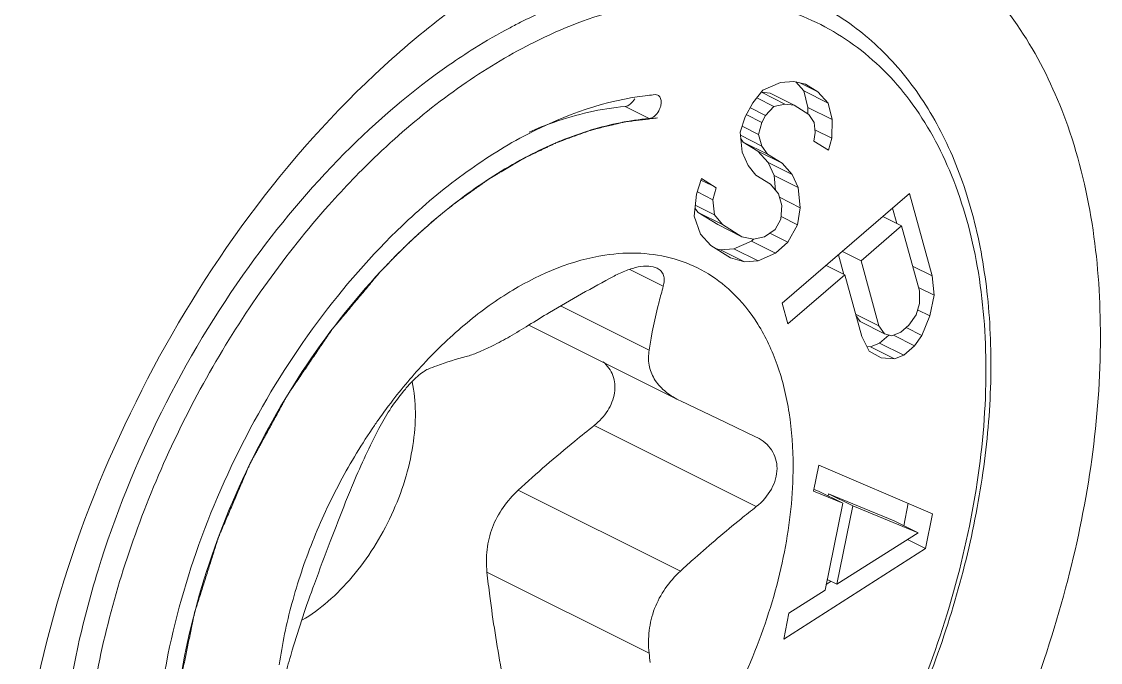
# Model space of a CAD drawing. Header units: millimetres. Extents: x 1177 to 4147, y 93 to 2194.
# Drawn here: x 2709.209 to 2713.64, y 827.058 to 829.691 of the extents above; entities that cross this region are included whole.
import ezdxf

# ---------------------------------------------------------------- set-up
doc = ezdxf.new("R2010")
doc.units = ezdxf.units.MM
doc.header["$LTSCALE"] = 0.1
doc.layers.get('0').update_dxf_attribs({"lineweight": 13})

# ---------------------------------------------------------------- blocks, each defined once
blk = doc.blocks.new('02')
for p, q in [((4643.8801, 776.1833), (4643.7781, 776.1372)), ((4643.8801, 776.1833), (4643.7781, 776.1372)), ((4643.9598, 776.1883), (4643.8801, 776.1833)), ((4643.9598, 776.1883), (4643.8801, 776.1833)), ((4644.0282, 776.1729), (4643.9598, 776.1883)), ((4644.0282, 776.1729), (4643.9598, 776.1883)), ((4644.0185, 776.1331), (4643.9698, 776.1861)), ((4644.0997, 776.1279), (4643.9945, 776.1805)), ((4643.1449, 776.1114), (4643.1615, 776.1085)), ((4643.7781, 776.1372), (4643.7189, 776.0642)), ((4643.7781, 776.1372), (4643.7189, 776.0642)), ((4643.9068, 776.0563), (4643.7685, 776.1254)), ((4643.7694, 776.1265), (4643.8194, 776.1205)), ((4643.9609, 776.0498), (4643.8194, 776.1205)), ((4644.1599, 776.0624), (4644.0185, 776.1331)), ((4644.042, 776.0356), (4644.0185, 776.1331)), ((4644.0997, 776.1279), (4644.0282, 776.1729)), ((4644.0997, 776.1279), (4644.0282, 776.1729)), ((4644.1599, 776.0624), (4644.0997, 776.1279)), ((4644.1599, 776.0624), (4644.0997, 776.1279)), ((4643.7189, 776.0642), (4643.6741, 775.9821)), ((4643.7189, 776.0642), (4643.6741, 775.9821)), ((4643.8414, 776.0422), (4643.7416, 776.0922)), ((4643.8414, 776.0422), (4643.9068, 776.0563)), ((4643.8414, 776.0422), (4643.9068, 776.0563)), ((4643.9068, 776.0563), (4643.9609, 776.0498)), ((4643.9068, 776.0563), (4643.9609, 776.0498)), ((4643.9609, 776.0498), (4644.0467, 775.9958)), ((4643.9609, 776.0498), (4644.0467, 775.9958)), ((4644.1835, 775.9649), (4644.1599, 776.0624)), ((4644.1835, 775.9649), (4644.1599, 776.0624)), ((4643.111, 775.9714), (4642.9696, 776.0421)), ((4643.7711, 775.9487), (4643.6801, 775.9942)), ((4643.7935, 775.9897), (4643.704, 776.0344)), ((4643.7711, 775.9487), (4643.7935, 775.9897)), ((4643.7711, 775.9487), (4643.7935, 775.9897)), ((4643.7935, 775.9897), (4643.8414, 776.0422)), ((4643.7935, 775.9897), (4643.8414, 776.0422)), ((4644.0414, 775.9992), (4644.042, 776.0356)), ((4644.1835, 775.9649), (4644.042, 776.0356)), ((4644.0467, 775.9958), (4644.0783, 775.9483)), ((4644.0467, 775.9958), (4644.0783, 775.9483)), ((4643.6741, 775.9821), (4643.6435, 775.8911)), ((4643.6741, 775.9821), (4643.6435, 775.8911)), ((4643.7517, 775.8781), (4643.6553, 775.9263)), ((4643.7517, 775.8781), (4643.7711, 775.9487)), ((4643.7517, 775.8781), (4643.7711, 775.9487)), ((4644.0783, 775.9483), (4644.0845, 775.8893)), ((4644.0783, 775.9483), (4644.0845, 775.8893)), ((4644.1815, 775.8559), (4644.1835, 775.9649)), ((4644.1815, 775.8559), (4644.1835, 775.9649)), ((4643.6435, 775.8911), (4643.6558, 775.7731)), ((4643.6435, 775.8911), (4643.6558, 775.7731)), ((4643.7722, 775.8101), (4643.6453, 775.8736)), ((4643.7722, 775.8101), (4643.7517, 775.8781)), ((4643.7722, 775.8101), (4643.7517, 775.8781)), ((4644.0845, 775.8893), (4644.0763, 775.8393)), ((4644.0845, 775.8893), (4644.0763, 775.8393)), ((4644.1815, 775.8559), (4644.0828, 775.9052)), ((4643.6624, 775.8334), (4643.6471, 775.8563)), ((4643.8038, 775.7626), (4643.6624, 775.8334)), ((4643.7482, 775.7794), (4643.6624, 775.8334)), ((4643.8038, 775.7626), (4643.7722, 775.8101)), ((4643.8038, 775.7626), (4643.7722, 775.8101)), ((4644.0763, 775.8393), (4644.1621, 775.7853)), ((4644.0763, 775.8393), (4644.1621, 775.7853)), ((4644.1621, 775.7853), (4644.1815, 775.8559)), ((4644.1621, 775.7853), (4644.1815, 775.8559)), ((4643.6558, 775.7731), (4643.6906, 775.6961)), ((4643.6558, 775.7731), (4643.6906, 775.6961)), ((4643.8896, 775.7087), (4643.7482, 775.7794)), ((4643.8085, 775.7139), (4643.7482, 775.7794)), ((4643.8896, 775.7087), (4643.8038, 775.7626)), ((4643.8896, 775.7087), (4643.8038, 775.7626)), ((4643.6906, 775.6961), (4643.7365, 775.6396)), ((4643.6906, 775.6961), (4643.7365, 775.6396)), ((4643.9499, 775.6432), (4643.8085, 775.7139)), ((4643.8432, 775.6369), (4643.8085, 775.7139)), ((4643.9499, 775.6432), (4643.8896, 775.7087)), ((4643.9499, 775.6432), (4643.8896, 775.7087)), ((4643.418, 775.6194), (4643.3875, 775.5284)), ((4643.418, 775.6194), (4643.3875, 775.5284)), ((4643.4797, 775.5775), (4643.4136, 775.6105)), ((4643.5038, 775.5654), (4643.418, 775.6194)), ((4643.5038, 775.5654), (4643.418, 775.6194)), ((4643.7365, 775.6396), (4643.8223, 775.5856)), ((4643.7365, 775.6396), (4643.8223, 775.5856)), ((4643.9846, 775.5662), (4643.8432, 775.6369)), ((4643.8524, 775.5486), (4643.8432, 775.6369)), ((4643.9846, 775.5662), (4643.9499, 775.6432)), ((4643.9846, 775.5662), (4643.9499, 775.6432)), ((4643.4845, 775.4949), (4643.5038, 775.5654)), ((4643.4845, 775.4949), (4643.5038, 775.5654)), ((4643.8223, 775.5856), (4643.8683, 775.5291)), ((4643.8223, 775.5856), (4643.8683, 775.5291)), ((4643.9969, 775.4482), (4643.9846, 775.5662)), ((4643.9969, 775.4482), (4643.9846, 775.5662)), ((4643.3875, 775.5284), (4643.3743, 775.3988)), ((4643.3875, 775.5284), (4643.3743, 775.3988)), ((4643.4845, 775.4949), (4643.3935, 775.5404)), ((4643.4937, 775.4064), (4643.4845, 775.4949)), ((4643.4937, 775.4064), (4643.4845, 775.4949)), ((4643.8683, 775.5291), (4643.8887, 775.4611)), ((4643.8683, 775.5291), (4643.8887, 775.4611)), ((4643.9969, 775.4482), (4643.8742, 775.5096)), ((4644.6373, 775.5309), (4643.8915, 774.8875)), ((4643.8915, 774.8875), (4644.6373, 775.5309)), ((4644.7699, 775.0491), (4644.6373, 775.5309)), ((4644.6373, 775.5309), (4644.7699, 775.0491)), ((4643.3982, 775.4206), (4643.3789, 775.4444)), ((4643.4937, 775.4064), (4643.3808, 775.4629)), ((4643.5397, 775.3499), (4643.3982, 775.4206)), ((4643.5126, 775.3487), (4643.3982, 775.4206)), ((4643.8887, 775.4611), (4643.8837, 775.3816)), ((4643.8887, 775.4611), (4643.8837, 775.3816)), ((4643.9807, 775.3481), (4643.9969, 775.4482)), ((4643.9807, 775.3481), (4643.9969, 775.4482)), ((4644.5635, 775.3558), (4644.5388, 775.4458)), ((4643.3743, 775.3988), (4643.4121, 775.2923)), ((4643.3743, 775.3988), (4643.4121, 775.2923)), ((4643.5397, 775.3499), (4643.4937, 775.4064)), ((4643.5397, 775.3499), (4643.4937, 775.4064)), ((4643.8837, 775.3816), (4643.85, 775.3201)), ((4643.8837, 775.3816), (4643.85, 775.3201)), ((4643.9807, 775.3481), (4643.8846, 775.3962)), ((4644.5911, 775.342), (4644.4818, 775.3967)), ((4643.4121, 775.2923), (4643.4724, 775.2268)), ((4643.4121, 775.2923), (4643.4724, 775.2268)), ((4643.654, 775.278), (4643.5126, 775.3487)), ((4643.654, 775.278), (4643.5397, 775.3499)), ((4643.654, 775.278), (4643.5397, 775.3499)), ((4643.85, 775.3201), (4643.7878, 775.2765)), ((4643.85, 775.3201), (4643.7878, 775.2765)), ((4643.9246, 775.2456), (4643.819, 775.2984)), ((4643.9246, 775.2456), (4643.9807, 775.3481)), ((4643.9246, 775.2456), (4643.9807, 775.3481)), ((4644.5911, 775.342), (4644.3531, 775.1366)), ((4644.3531, 775.1366), (4644.5911, 775.342)), ((4644.6961, 774.9606), (4644.5911, 775.342)), ((4644.5911, 775.342), (4644.6961, 774.9606)), ((4643.4724, 775.2268), (4643.5867, 775.1549)), ((4643.4724, 775.2268), (4643.5867, 775.1549)), ((4643.6076, 775.2062), (4643.7097, 775.2523)), ((4643.7224, 775.2625), (4643.654, 775.278)), ((4643.7224, 775.2625), (4643.654, 775.278)), ((4643.7097, 775.2523), (4643.722, 775.263)), ((4643.8511, 775.1815), (4643.7097, 775.2523)), ((4643.7878, 775.2765), (4643.7224, 775.2625)), ((4643.7878, 775.2765), (4643.7224, 775.2625)), ((4643.8511, 775.1815), (4643.9246, 775.2456)), ((4643.8511, 775.1815), (4643.9246, 775.2456)), ((4643.5001, 775.2094), (4643.528, 775.2011)), ((4643.528, 775.2011), (4643.6076, 775.2062)), ((4643.6694, 775.1304), (4643.528, 775.2011)), ((4643.7491, 775.1355), (4643.6076, 775.2062)), ((4643.7491, 775.1355), (4643.8511, 775.1815)), ((4643.7491, 775.1355), (4643.8511, 775.1815)), ((4644.2531, 775.0569), (4644.2214, 775.172)), ((4644.3531, 775.1366), (4644.2438, 775.1913)), ((4643.5867, 775.1549), (4643.6694, 775.1304)), ((4643.5867, 775.1549), (4643.6694, 775.1304)), ((4643.6694, 775.1304), (4643.7491, 775.1355)), ((4643.6694, 775.1304), (4643.7491, 775.1355)), ((4644.2579, 775.0545), (4644.1485, 775.1092)), ((4644.458, 774.7552), (4644.3531, 775.1366)), ((4644.3531, 775.1366), (4644.458, 774.7552)), ((4644.7699, 775.0491), (4644.656, 775.106)), ((4643.1931, 774.9869), (4642.9959, 775.0856)), ((4644.2579, 775.0545), (4643.9247, 774.767)), ((4643.9247, 774.767), (4644.2579, 775.0545)), ((4644.3573, 774.6932), (4644.2579, 775.0545)), ((4644.2579, 775.0545), (4644.3573, 774.6932)), ((4644.7816, 774.9351), (4644.7699, 775.0491)), ((4644.7699, 775.0491), (4644.7816, 774.9351)), ((4644.7816, 774.9351), (4644.6906, 774.9806)), ((4644.6961, 774.9606), (4644.6968, 774.8867)), ((4644.6968, 774.8867), (4644.6961, 774.9606)), ((4644.7816, 774.9351), (4644.7561, 774.8137)), ((4644.7561, 774.8137), (4644.7816, 774.9351)), ((4642.5908, 774.8714), (4643.1099, 774.6119)), ((4643.9247, 774.767), (4643.8915, 774.8875)), ((4643.8915, 774.8875), (4643.9247, 774.767)), ((4644.6968, 774.8867), (4644.6761, 774.8192)), ((4644.6761, 774.8192), (4644.6968, 774.8867)), ((4644.7561, 774.8137), (4644.6852, 774.8491)), ((4644.458, 774.7552), (4644.3214, 774.8235)), ((4644.3491, 774.7794), (4644.3235, 774.8161)), ((4644.6761, 774.8192), (4644.634, 774.758)), ((4644.634, 774.758), (4644.6761, 774.8192)), ((4644.7561, 774.8137), (4644.7092, 774.6987)), ((4644.7092, 774.6987), (4644.7561, 774.8137)), ((4642.4035, 774.7594), (4643.2842, 774.319)), ((4644.4905, 774.7087), (4644.3491, 774.7794)), ((4644.4905, 774.7087), (4644.458, 774.7552)), ((4644.458, 774.7552), (4644.4905, 774.7087)), ((4644.634, 774.758), (4644.5864, 774.7169)), ((4644.5864, 774.7169), (4644.634, 774.758)), ((4644.7092, 774.6987), (4644.6181, 774.7443)), ((4644.4008, 774.6065), (4644.3573, 774.6932)), ((4644.3573, 774.6932), (4644.4008, 774.6065)), ((4644.4622, 774.6535), (4644.517, 774.7008)), ((4644.5333, 774.6959), (4644.4905, 774.7087)), ((4644.4905, 774.7087), (4644.5333, 774.6959)), ((4644.5864, 774.7169), (4644.5333, 774.6959)), ((4644.5333, 774.6959), (4644.5864, 774.7169)), ((4644.6671, 774.6376), (4644.5428, 774.6997)), ((4644.7092, 774.6987), (4644.6671, 774.6376)), ((4644.6671, 774.6376), (4644.7092, 774.6987)), ((4644.387, 774.634), (4644.4091, 774.6325)), ((4644.4705, 774.5673), (4644.4008, 774.6065)), ((4644.4008, 774.6065), (4644.4705, 774.5673)), ((4644.4091, 774.6325), (4644.4622, 774.6535)), ((4644.5505, 774.5618), (4644.4091, 774.6325)), ((4644.6036, 774.5828), (4644.4622, 774.6535)), ((4644.6671, 774.6376), (4644.6036, 774.5828)), ((4644.6036, 774.5828), (4644.6671, 774.6376)), ((4644.5505, 774.5618), (4644.4705, 774.5673)), ((4644.4705, 774.5673), (4644.5505, 774.5618)), ((4644.6036, 774.5828), (4644.5505, 774.5618)), ((4644.5505, 774.5618), (4644.6036, 774.5828)), ((4643.2842, 774.319), (4643.2932, 774.3146)), ((4643.2932, 774.3146), (4643.5606, 774.1873)), ((4643.7388, 773.6943), (4642.7875, 774.1699)), ((4643.5606, 774.1873), (4643.7388, 774.1023)), ((4643.7388, 774.1023), (4643.7431, 774.1002)), ((4644.1056, 773.9382), (4644.0747, 773.7849)), ((4644.0747, 773.7849), (4644.1056, 773.9382)), ((4644.7733, 773.6523), (4644.1056, 773.9382)), ((4644.1056, 773.9382), (4644.7733, 773.6523)), ((4642.3419, 773.7906), (4643.2932, 773.315)), ((4644.2456, 773.7141), (4644.0747, 773.7849)), ((4644.0747, 773.7849), (4644.2456, 773.7141)), ((4644.079, 773.7953), (4644.1042, 773.7848)), ((4644.2456, 773.7141), (4644.1042, 773.7848)), ((4644.1603, 773.7568), (4644.1629, 773.7697)), ((4644.1629, 773.7697), (4644.5474, 773.6104)), ((4644.3043, 773.699), (4644.1629, 773.7697)), ((4644.2456, 773.7141), (4644.1426, 773.2033)), ((4644.1426, 773.2033), (4644.2456, 773.7141)), ((4644.6035, 773.5823), (4644.6299, 773.7136)), ((4644.2116, 773.2393), (4644.3043, 773.699)), ((4644.2116, 773.2393), (4644.3043, 773.699)), ((4644.3043, 773.699), (4644.6888, 773.5397)), ((4644.3043, 773.699), (4644.6888, 773.5397)), ((4644.7733, 773.6523), (4644.7321, 773.448)), ((4644.7321, 773.448), (4644.7733, 773.6523)), ((4644.6888, 773.5397), (4644.5474, 773.6104)), ((4644.6888, 773.5397), (4644.2116, 773.2393)), ((4644.6888, 773.5397), (4644.2116, 773.2393)), ((4644.7321, 773.448), (4644.6268, 773.5006)), ((4644.7321, 773.448), (4643.8996, 772.9166)), ((4643.8996, 772.9166), (4644.7321, 773.448)), ((4642.1586, 773.3101), (4643.1099, 772.8344)), ((4644.2116, 773.2393), (4644.1555, 773.2673)), ((4644.1426, 773.2033), (4643.9305, 773.0698)), ((4643.9305, 773.0698), (4644.1426, 773.2033)), ((4644.1494, 773.237), (4644.1787, 773.2557)), ((4643.9305, 773.0698), (4643.8996, 772.9166)), ((4643.8996, 772.9166), (4643.9305, 773.0698))]:
    blk.add_line(p, q)
for centre, radius, start, end in [((4645.028, 772.494), 5.1381, 126.9504, 132.51914), ((4644.0515, 773.2428), 3.7055, 122.04414, 124.78079), ((4643.7892, 773.7086), 3.0296, 116.56538, 116.93563), ((4643.2834, 774.5342), 1.5833, 95.02006, 96.57593), ((4644.246, 772.2841), 3.3325, 144.93887, 145.53874), ((4647.364, 768.9208), 5.99, 131.70938, 132.81259), ((4649.2447, 773.4901), 6.1697, 186.10007, 186.61048)]:
    blk.add_arc(centre, radius, start, end)
for points, knots in [([(4643.1284, 777.2142), (4643.4619, 777.3089), (4643.9945, 777.3557), (4644.6324, 777.1282), (4645.1841, 776.7264), (4645.6627, 775.8847), (4645.7577, 775.1082), (4645.7577, 774.691)], [0, 0, 0, 0, 0.241229, 0.353155, 0.465495, 0.709646, 1, 1, 1, 1]), ([(4643.8267, 776.7494), (4643.7164, 776.7803), (4643.4818, 776.8176), (4643.1156, 776.7982), (4642.7359, 776.7064), (4642.4878, 776.6023), (4642.3636, 776.5403)], [0, 0, 0, 0, 0.227684, 0.467586, 0.724216, 1, 1, 1, 1]), ([(4644.0854, 776.6496), (4644.1975, 776.5936), (4644.4116, 776.4503), (4644.6769, 776.1586), (4644.883, 775.799), (4645.0269, 775.3819), (4645.1074, 774.917), (4645.1241, 774.4147), (4645.0773, 773.8857), (4644.9685, 773.3416), (4644.8003, 772.7945), (4644.5767, 772.2567), (4644.3027, 771.7406), (4643.9846, 771.2577), (4643.6296, 770.8193), (4643.2455, 770.4352), (4642.8407, 770.1141), (4642.5531, 769.9414), (4642.4083, 769.869)], [0, 0, 0, 0, 0.046374, 0.094191, 0.144678, 0.198693, 0.256662, 0.318598, 0.384166, 0.452757, 0.523561, 0.595631, 0.66795, 0.739486, 0.809251, 0.876361, 0.940103, 1, 1, 1, 1]), ([(4642.4343, 769.9231), (4642.6159, 770.0139), (4642.9756, 770.241), (4643.4697, 770.6763), (4643.9247, 771.2049), (4644.3235, 771.8071), (4644.6514, 772.4604), (4644.8961, 773.1405), (4645.0485, 773.8218), (4645.1028, 774.4794), (4645.0564, 775.0893), (4644.91, 775.6295), (4644.7017, 776.0133), (4644.4899, 776.2584), (4644.3139, 776.4088), (4644.1193, 776.5277), (4643.9082, 776.6137), (4643.6829, 776.666), (4643.3606, 776.6907), (4642.9293, 776.6302), (4642.5993, 776.5008), (4642.4343, 776.4183)], [0, 0, 0, 0, 0.063265, 0.131823, 0.204585, 0.280032, 0.356417, 0.431911, 0.504761, 0.573445, 0.636852, 0.694489, 0.746724, 0.771287, 0.795134, 0.818602, 0.84206, 0.865879, 0.890399, 0.942508, 1, 1, 1, 1]), ([(4642.3636, 776.5403), (4642.3403, 776.5286), (4642.2457, 776.4798), (4642.1535, 776.4263), (4642.0855, 776.3837)], [0, 0, 0, 0, 0.245343, 1, 1, 1, 1]), ([(4642.4168, 776.4095), (4642.2763, 776.3381), (4641.9967, 776.1679), (4641.7417, 775.9634), (4641.6163, 775.8509)], [0, 0, 0, 0, 0.483613, 1, 1, 1, 1]), ([(4639.4283, 772.097), (4639.5187, 772.8874), (4640.0191, 774.4311), (4640.971, 775.7464), (4641.5555, 776.2811)], [0, 0, 0, 0, 0.501063, 1, 1, 1, 1]), ([(4641.9377, 776.2863), (4641.7169, 776.133), (4641.2912, 775.7674), (4640.9321, 775.3378), (4640.7635, 775.1034)], [0, 0, 0, 0, 0.482181, 1, 1, 1, 1]), ([(4643.1021, 776.1071), (4642.857, 776.0789), (4642.4824, 775.9465), (4642.0289, 775.6622), (4641.8059, 775.4775), (4641.6968, 775.3761)], [0, 0, 0, 0, 0.461133, 0.721503, 1, 1, 1, 1]), ([(4642.9696, 776.0421), (4642.9806, 776.0431), (4643.0038, 776.0557), (4643.019, 776.0757), (4643.0256, 776.0877)], [0, 0, 0, 0, 0.446364, 1, 1, 1, 1]), ([(4643.1615, 776.1085), (4643.1673, 776.1056), (4643.1776, 776.0943), (4643.1823, 776.0704), (4643.1788, 776.0431), (4643.1714, 776.0248), (4643.1664, 776.0159)], [0, 0, 0, 0, 0.191622, 0.422875, 0.699079, 1, 1, 1, 1]), ([(4642.4058, 775.8923), (4642.4529, 775.9127), (4642.6342, 775.9843), (4642.8266, 776.0296), (4642.9696, 776.0421)], [0, 0, 0, 0, 0.263437, 1, 1, 1, 1]), ([(4643.1664, 776.0159), (4643.1598, 776.0042), (4643.1447, 775.9847), (4643.1218, 775.9724), (4643.111, 775.9714)], [0, 0, 0, 0, 0.553478, 1, 1, 1, 1]), ([(4643.111, 775.9714), (4642.9958, 775.9613), (4642.7572, 775.912), (4642.4065, 775.7665), (4642.0576, 775.5512), (4641.839, 775.3706), (4641.7319, 775.271)], [0, 0, 0, 0, 0.220756, 0.460817, 0.721001, 1, 1, 1, 1]), ([(4643.1599, 775.9749), (4643.1479, 775.9735), (4643.1241, 775.9706), (4643.0883, 775.9664), (4643.0585, 775.9629), (4643.0346, 775.96), (4643.0168, 775.9579), (4643.0018, 775.9561), (4642.9899, 775.9547), (4642.9825, 775.9538), (4642.9765, 775.9531), (4642.9728, 775.9527), (4642.9702, 775.9524), (4642.9687, 775.9522), (4642.9671, 775.9518), (4642.9652, 775.9513), (4642.9622, 775.9506), (4642.9584, 775.9497), (4642.9522, 775.9482), (4642.9446, 775.9463), (4642.9354, 775.9441), (4642.9232, 775.9412), (4642.9018, 775.936), (4642.8713, 775.9286), (4642.8407, 775.9212), (4642.8193, 775.916), (4642.8071, 775.9131), (4642.7979, 775.9109), (4642.7903, 775.909), (4642.7842, 775.9075), (4642.7804, 775.9066), (4642.7773, 775.9059), (4642.7754, 775.9054), (4642.7739, 775.9051), (4642.7723, 775.9045), (4642.7696, 775.9035), (4642.7657, 775.9022), (4642.7595, 775.8999), (4642.7518, 775.8971), (4642.7394, 775.8926), (4642.7238, 775.8871), (4642.7052, 775.8803), (4642.6866, 775.8736), (4642.668, 775.8669), (4642.6494, 775.8602), (4642.6308, 775.8535), (4642.6152, 775.8479), (4642.6028, 775.8434), (4642.5951, 775.8406), (4642.5889, 775.8384), (4642.5842, 775.8367), (4642.5803, 775.8353), (4642.5776, 775.8344), (4642.5761, 775.8338), (4642.5749, 775.8334), (4642.5737, 775.8328), (4642.5722, 775.8321), (4642.5695, 775.8308), (4642.5655, 775.8289), (4642.5609, 775.8267), (4642.5546, 775.8237), (4642.5468, 775.82), (4642.5343, 775.814), (4642.5187, 775.8066), (4642.5, 775.7977), (4642.4812, 775.7887), (4642.4625, 775.7798), (4642.4438, 775.7709), (4642.4251, 775.762), (4642.4094, 775.7545), (4642.397, 775.7486), (4642.3891, 775.7449), (4642.3829, 775.7419), (4642.379, 775.74), (4642.3763, 775.7387), (4642.3747, 775.738), (4642.3731, 775.737), (4642.3711, 775.7358), (4642.3678, 775.7338), (4642.3638, 775.7315), (4642.3573, 775.7276), (4642.3493, 775.7228), (4642.3396, 775.7171), (4642.3267, 775.7094), (4642.3041, 775.696), (4642.2718, 775.6768), (4642.2395, 775.6576), (4642.2169, 775.6442), (4642.204, 775.6365), (4642.1943, 775.6307), (4642.1846, 775.625), (4642.1773, 775.6206), (4642.1725, 775.6178), (4642.1705, 775.6166), (4642.1689, 775.6156), (4642.1673, 775.6146), (4642.1646, 775.6126), (4642.1607, 775.6098), (4642.1545, 775.6054), (4642.1467, 775.5999), (4642.1343, 775.591), (4642.1188, 775.5799), (4642.1002, 775.5666), (4642.0754, 775.5489), (4642.0443, 775.5267), (4642.0071, 775.5001), (4641.9823, 775.4824), (4641.9699, 775.4735)], [0, 0, 0, 0, 0.03125, 0.0625, 0.09375, 0.109375, 0.125, 0.140625, 0.148438, 0.15625, 0.160156, 0.164062, 0.166016, 0.166992, 0.167969, 0.169922, 0.171875, 0.175781, 0.179688, 0.1875, 0.195312, 0.203125, 0.21875, 0.25, 0.28125, 0.296875, 0.304688, 0.3125, 0.320312, 0.324219, 0.328125, 0.330078, 0.332031, 0.333008, 0.333984, 0.335938, 0.339844, 0.34375, 0.351562, 0.359375, 0.375, 0.390625, 0.40625, 0.421875, 0.4375, 0.453125, 0.46875, 0.476562, 0.484375, 0.488281, 0.492188, 0.496094, 0.498047, 0.499023, 0.5, 0.500977, 0.501953, 0.503906, 0.507812, 0.511719, 0.515625, 0.523438, 0.53125, 0.546875, 0.5625, 0.578125, 0.59375, 0.609375, 0.625, 0.640625, 0.648438, 0.65625, 0.660156, 0.664062, 0.666016, 0.666992, 0.667969, 0.669922, 0.671875, 0.675781, 0.679688, 0.6875, 0.695312, 0.703125, 0.71875, 0.75, 0.78125, 0.796875, 0.804688, 0.8125, 0.820312, 0.828125, 0.830078, 0.832031, 0.833008, 0.833984, 0.835938, 0.839844, 0.84375, 0.851562, 0.859375, 0.875, 0.890625, 0.90625, 0.9375, 0.96875, 1, 1, 1, 1]), ([(4641.6163, 775.8509), (4641.5831, 775.8211), (4641.4495, 775.6976), (4641.323, 775.5664), (4641.2318, 775.4639)], [0, 0, 0, 0, 0.245479, 1, 1, 1, 1]), ([(4641.2318, 775.4639), (4641.1036, 775.3199), (4640.86, 775.0138), (4640.5406, 774.5167), (4640.2688, 773.9857), (4640.0512, 773.4343), (4639.8935, 772.8763), (4639.7995, 772.3254), (4639.7717, 771.7955), (4639.7988, 771.4525), (4639.8249, 771.289)], [0, 0, 0, 0, 0.127491, 0.258267, 0.390299, 0.521487, 0.64978, 0.77329, 0.890419, 1, 1, 1, 1]), ([(4641.9699, 775.4735), (4641.9609, 775.4663), (4641.9474, 775.4556), (4641.9294, 775.4412), (4641.9181, 775.4323), (4641.9091, 775.4251), (4641.9035, 775.4206), (4641.899, 775.4171), (4641.8946, 775.4133), (4641.8868, 775.4067), (4641.8756, 775.3974), (4641.8622, 775.3861), (4641.8511, 775.3767), (4641.8422, 775.3692), (4641.8366, 775.3645), (4641.8322, 775.3607), (4641.8294, 775.3584), (4641.8274, 775.3567), (4641.8263, 775.3558), (4641.8251, 775.3547), (4641.8236, 775.3533), (4641.8211, 775.3512), (4641.8181, 775.3485), (4641.8133, 775.3441), (4641.8072, 775.3387), (4641.7999, 775.3322), (4641.7902, 775.3236), (4641.7805, 775.3149), (4641.7708, 775.3063), (4641.7648, 775.3009), (4641.7599, 775.2966), (4641.7563, 775.2933), (4641.7533, 775.2906), (4641.7509, 775.2885), (4641.749, 775.2868), (4641.7474, 775.2853), (4641.7452, 775.2832), (4641.7425, 775.2807), (4641.7392, 775.2776), (4641.7349, 775.2735), (4641.7294, 775.2684), (4641.7207, 775.2602), (4641.712, 775.252), (4641.7033, 775.2438), (4641.6968, 775.2376), (4641.6913, 775.2325), (4641.687, 775.2284), (4641.6843, 775.2258), (4641.6821, 775.2238), (4641.6807, 775.2225), (4641.6797, 775.2215), (4641.6785, 775.2204), (4641.6764, 775.2183), (4641.6735, 775.2154), (4641.6688, 775.2107), (4641.6629, 775.2048), (4641.6534, 775.1954), (4641.6416, 775.1837), (4641.6274, 775.1696), (4641.6156, 775.1579), (4641.6074, 775.1497), (4641.6027, 775.145), (4641.5982, 775.1402), (4641.5924, 775.1342), (4641.5833, 775.1247), (4641.572, 775.1127), (4641.5537, 775.0936), (4641.5401, 775.0793), (4641.531, 775.0698)], [0, 0, 0, 0, 0.0625, 0.09375, 0.125, 0.140625, 0.15625, 0.164062, 0.171875, 0.1875, 0.21875, 0.25, 0.28125, 0.296875, 0.3125, 0.320312, 0.328125, 0.332031, 0.333984, 0.335938, 0.339844, 0.34375, 0.351562, 0.359375, 0.375, 0.390625, 0.40625, 0.4375, 0.453125, 0.46875, 0.476562, 0.484375, 0.492188, 0.496094, 0.5, 0.503906, 0.507812, 0.515625, 0.523438, 0.53125, 0.546875, 0.5625, 0.59375, 0.609375, 0.625, 0.640625, 0.648438, 0.65625, 0.660156, 0.664062, 0.666016, 0.667969, 0.671875, 0.679688, 0.6875, 0.703125, 0.71875, 0.75, 0.78125, 0.8125, 0.828125, 0.835938, 0.84375, 0.859375, 0.875, 0.90625, 0.9375, 1, 1, 1, 1]), ([(4641.6968, 775.3761), (4641.5132, 775.2053), (4641.1701, 774.8192), (4640.7517, 774.1599), (4640.4361, 773.4402), (4640.3035, 772.9342), (4640.2611, 772.6819)], [0, 0, 0, 0, 0.24258, 0.496701, 0.752531, 1, 1, 1, 1]), ([(4641.7319, 775.271), (4641.5524, 775.1041), (4641.2179, 774.7258), (4640.813, 774.0792), (4640.5121, 773.3744), (4640.3899, 772.8796), (4640.3532, 772.6338)], [0, 0, 0, 0, 0.243025, 0.497651, 0.753496, 1, 1, 1, 1]), ([(4641.7858, 774.5305), (4641.8658, 774.6167), (4642.031, 774.7745), (4642.3716, 775.0203), (4642.6599, 775.1408), (4642.8504, 775.1696)], [0, 0, 0, 0, 0.279855, 0.541423, 1, 1, 1, 1]), ([(4642.8504, 775.1696), (4642.9198, 775.1801), (4643.0574, 775.1882), (4643.2581, 775.1557), (4643.441, 775.0786), (4643.5462, 774.9997), (4643.5937, 774.9548)], [0, 0, 0, 0, 0.263216, 0.512472, 0.755201, 1, 1, 1, 1]), ([(4640.7635, 775.1034), (4640.569, 774.8331), (4640.2249, 774.2593), (4639.9144, 773.4879), (4639.7481, 772.8568), (4639.6447, 772.2532), (4639.63, 771.7992), (4639.6559, 771.5074)], [0, 0, 0, 0, 0.260591, 0.521022, 0.64786, 0.770696, 1, 1, 1, 1]), ([(4642.9047, 775.0467), (4642.928, 775.0592), (4642.974, 775.0807), (4643.0426, 775.1016), (4643.1042, 775.1082), (4643.142, 775.1007), (4643.1569, 775.0932)], [0, 0, 0, 0, 0.300242, 0.57566, 0.811056, 1, 1, 1, 1]), ([(4641.531, 775.0698), (4641.5133, 775.0486), (4641.4779, 775.0063), (4641.4337, 774.9534), (4641.3983, 774.9111), (4641.3718, 774.8794), (4641.3452, 774.8477), (4641.3187, 774.8159), (4641.2966, 774.7895), (4641.2811, 774.771), (4641.2723, 774.7604), (4641.2656, 774.7525), (4641.2601, 774.7459), (4641.2557, 774.7406), (4641.2529, 774.7373), (4641.2507, 774.7346), (4641.2493, 774.733), (4641.2482, 774.7317), (4641.2472, 774.7302), (4641.2454, 774.7276), (4641.2429, 774.7238), (4641.2388, 774.7178), (4641.2337, 774.7103), (4641.2256, 774.6983), (4641.2154, 774.6833), (4641.2032, 774.6653), (4641.1869, 774.6413), (4641.1666, 774.6113), (4641.1421, 774.5753), (4641.1177, 774.5393), (4641.0933, 774.5033), (4641.0689, 774.4673), (4641.0485, 774.4373), (4641.0322, 774.4133), (4641.02, 774.3953), (4641.0099, 774.3803), (4641.0017, 774.3683), (4640.9966, 774.3608), (4640.9926, 774.3548), (4640.99, 774.351), (4640.9882, 774.3484), (4640.9872, 774.3469), (4640.9864, 774.3453), (4640.9853, 774.3433), (4640.9836, 774.3402), (4640.9814, 774.3362), (4640.978, 774.3299), (4640.9737, 774.322), (4640.9685, 774.3126), (4640.9617, 774.3), (4640.9496, 774.2779), (4640.9324, 774.2464), (4640.9117, 774.2085), (4640.8911, 774.1707), (4640.8704, 774.1328), (4640.8498, 774.095), (4640.8326, 774.0635), (4640.8188, 774.0382), (4640.8085, 774.0193), (4640.7981, 774.0004), (4640.7895, 773.9846), (4640.7827, 773.972), (4640.7784, 773.9641), (4640.7749, 773.9578), (4640.7723, 773.9531), (4640.7702, 773.9492), (4640.7687, 773.9464), (4640.7678, 773.9448), (4640.7671, 773.9437), (4640.7666, 773.9424), (4640.7659, 773.9407), (4640.7646, 773.9377), (4640.7628, 773.9335), (4640.7607, 773.9285), (4640.7578, 773.9217), (4640.7542, 773.9133), (4640.7484, 773.8998), (4640.7412, 773.883), (4640.7325, 773.8627), (4640.7239, 773.8425), (4640.7123, 773.8155), (4640.6979, 773.7818), (4640.6806, 773.7414), (4640.6633, 773.7009), (4640.646, 773.6605), (4640.6287, 773.62), (4640.6142, 773.5863), (4640.6041, 773.5627), (4640.5984, 773.5492), (4640.594, 773.5391), (4640.5904, 773.5307), (4640.5875, 773.5239), (4640.5857, 773.5197), (4640.5843, 773.5163), (4640.5834, 773.5142), (4640.5827, 773.5125), (4640.5821, 773.5108), (4640.5811, 773.5078), (4640.5798, 773.5035), (4640.5776, 773.4967), (4640.5749, 773.4881), (4640.5705, 773.4743), (4640.5651, 773.4571), (4640.5586, 773.4365), (4640.5499, 773.409), (4640.539, 773.3746), (4640.526, 773.3334), (4640.513, 773.2922), (4640.4999, 773.2509), (4640.4869, 773.2097), (4640.476, 773.1753), (4640.4673, 773.1478), (4640.4608, 773.1272), (4640.4554, 773.11), (4640.451, 773.0962), (4640.4483, 773.0877), (4640.4461, 773.0808), (4640.4448, 773.0765), (4640.4438, 773.0735), (4640.4433, 773.0718), (4640.443, 773.0701), (4640.4425, 773.0679), (4640.4419, 773.0645), (4640.441, 773.0603), (4640.4396, 773.0535), (4640.4378, 773.045), (4640.4357, 773.0348), (4640.4329, 773.0212), (4640.428, 772.9975), (4640.421, 772.9635), (4640.4126, 772.9227), (4640.4042, 772.882), (4640.3958, 772.8412), (4640.3846, 772.7869), (4640.3706, 772.7189), (4640.3594, 772.6646), (4640.3538, 772.6374)], [0, 0, 0, 0, 0.03125, 0.0625, 0.078125, 0.09375, 0.109375, 0.125, 0.140625, 0.148438, 0.152344, 0.15625, 0.160156, 0.162109, 0.164062, 0.165039, 0.166016, 0.166504, 0.166992, 0.167969, 0.169922, 0.171875, 0.175781, 0.179688, 0.1875, 0.195312, 0.203125, 0.21875, 0.234375, 0.25, 0.265625, 0.28125, 0.296875, 0.304688, 0.3125, 0.320312, 0.324219, 0.328125, 0.330078, 0.332031, 0.333008, 0.333496, 0.333984, 0.334961, 0.335938, 0.337891, 0.339844, 0.34375, 0.347656, 0.351562, 0.359375, 0.375, 0.390625, 0.40625, 0.421875, 0.4375, 0.453125, 0.460938, 0.46875, 0.476562, 0.484375, 0.488281, 0.492188, 0.494141, 0.496094, 0.498047, 0.499023, 0.499512, 0.5, 0.500488, 0.500977, 0.501953, 0.503906, 0.505859, 0.507812, 0.511719, 0.515625, 0.523438, 0.53125, 0.539062, 0.546875, 0.5625, 0.578125, 0.59375, 0.609375, 0.625, 0.640625, 0.648438, 0.652344, 0.65625, 0.660156, 0.662109, 0.664062, 0.665039, 0.666016, 0.666504, 0.666992, 0.667969, 0.669922, 0.671875, 0.675781, 0.679688, 0.6875, 0.695312, 0.703125, 0.71875, 0.734375, 0.75, 0.765625, 0.78125, 0.796875, 0.804688, 0.8125, 0.820312, 0.824219, 0.828125, 0.830078, 0.832031, 0.833008, 0.833496, 0.833984, 0.834961, 0.835938, 0.837891, 0.839844, 0.84375, 0.847656, 0.851562, 0.859375, 0.875, 0.890625, 0.90625, 0.921875, 0.9375, 0.96875, 1, 1, 1, 1]), ([(4642.403, 774.7583), (4642.4436, 774.7838), (4642.6083, 774.8844), (4642.7769, 774.9784), (4642.9047, 775.0467)], [0, 0, 0, 0, 0.248883, 1, 1, 1, 1]), ([(4643.1569, 775.0932), (4643.1657, 775.0888), (4643.1818, 775.0771), (4643.1965, 775.0507), (4643.2001, 775.0194), (4643.1962, 774.9979), (4643.1931, 774.9869)], [0, 0, 0, 0, 0.241904, 0.472848, 0.720057, 1, 1, 1, 1]), ([(4643.1931, 774.9869), (4643.1847, 774.9568), (4643.1514, 774.8331), (4643.1246, 774.7075), (4643.1099, 774.6119)], [0, 0, 0, 0, 0.244334, 1, 1, 1, 1]), ([(4643.5937, 774.9548), (4643.653, 774.8989), (4643.7603, 774.7644), (4643.873, 774.521), (4643.9408, 774.2377), (4643.9546, 774.0358), (4643.9546, 773.9309)], [0, 0, 0, 0, 0.219653, 0.457363, 0.717236, 1, 1, 1, 1]), ([(4642.0363, 774.5749), (4642.0595, 774.5808), (4642.112, 774.6), (4642.1973, 774.64), (4642.2969, 774.6937), (4642.3667, 774.7355), (4642.403, 774.7583)], [0, 0, 0, 0, 0.174041, 0.406426, 0.687634, 1, 1, 1, 1]), ([(4645.7577, 774.691), (4645.7577, 774.2104), (4645.6102, 773.2114), (4645.0616, 771.7907), (4644.2357, 770.5161), (4643.5156, 769.8156), (4643.1282, 769.5383)], [0, 0, 0, 0, 0.241612, 0.501416, 0.760461, 1, 1, 1, 1]), ([(4643.1099, 774.6119), (4643.1055, 774.5833), (4643.1047, 774.5244), (4643.1364, 774.4399), (4643.1991, 774.3689), (4643.2541, 774.3341), (4643.2842, 774.319)], [0, 0, 0, 0, 0.237288, 0.472424, 0.723454, 1, 1, 1, 1]), ([(4641.5182, 774.1985), (4641.5389, 774.2281), (4641.6225, 774.3431), (4641.7136, 774.4527), (4641.7858, 774.5305)], [0, 0, 0, 0, 0.253987, 1, 1, 1, 1]), ([(4641.8134, 774.501), (4641.8303, 774.508), (4641.9032, 774.5367), (4641.9782, 774.5603), (4642.0363, 774.5749)], [0, 0, 0, 0, 0.234293, 1, 1, 1, 1]), ([(4642.8404, 774.5437), (4642.853, 774.5329), (4642.8756, 774.5082), (4642.8992, 774.4635), (4642.9104, 774.4133), (4642.908, 774.3412), (4642.8716, 774.2514), (4642.8184, 774.1944), (4642.7875, 774.1699)], [0, 0, 0, 0, 0.115359, 0.230174, 0.347259, 0.468733, 0.726294, 1, 1, 1, 1]), ([(4641.5249, 774.1528), (4641.5438, 774.19), (4641.5885, 774.2656), (4641.6528, 774.3538), (4641.7093, 774.4181), (4641.748, 774.4563), (4641.7819, 774.4838), (4641.8036, 774.497), (4641.8134, 774.501)], [0, 0, 0, 0, 0.273641, 0.574888, 0.714236, 0.83469, 0.930719, 1, 1, 1, 1]), ([(4641.0735, 773.0271), (4641.1274, 773.059), (4641.233, 773.1368), (4641.3742, 773.2816), (4641.4995, 773.4531), (4641.6031, 773.6437), (4641.6805, 773.8448), (4641.7282, 774.0475), (4641.7441, 774.2427), (4641.7322, 774.3685), (4641.7199, 774.4271)], [0, 0, 0, 0, 0.115637, 0.240562, 0.372008, 0.506398, 0.639871, 0.768657, 0.889478, 1, 1, 1, 1]), ([(4640.9399, 772.7657), (4640.9572, 772.8872), (4641.0086, 773.1325), (4641.1293, 773.4928), (4641.2917, 773.8427), (4641.4255, 774.0638), (4641.4983, 774.1698)], [0, 0, 0, 0, 0.241715, 0.492248, 0.746727, 1, 1, 1, 1]), ([(4641.3295, 773.7217), (4641.344, 773.759), (4641.4035, 773.9052), (4641.4714, 774.0479), (4641.5249, 774.1528)], [0, 0, 0, 0, 0.253873, 1, 1, 1, 1]), ([(4642.7875, 774.1699), (4642.7494, 774.1396), (4642.5975, 774.0172), (4642.4493, 773.8901), (4642.3419, 773.7906)], [0, 0, 0, 0, 0.249747, 1, 1, 1, 1]), ([(4643.743, 774.1002), (4643.7603, 774.0916), (4643.7925, 774.0707), (4643.8308, 774.0279), (4643.8552, 773.9757), (4643.8604, 773.9375), (4643.8604, 773.9182)], [0, 0, 0, 0, 0.253344, 0.500133, 0.746624, 1, 1, 1, 1]), ([(4643.9546, 773.9309), (4643.9546, 773.7629), (4643.9166, 773.4146), (4643.7675, 772.901), (4643.5334, 772.4046), (4643.2291, 771.9571), (4642.8738, 771.5867), (4642.5431, 771.3548), (4642.2732, 771.2335), (4642.0789, 771.1773), (4641.8899, 771.1544), (4641.7668, 771.1621), (4641.7081, 771.1718)], [0, 0, 0, 0, 0.128809, 0.266666, 0.408304, 0.547874, 0.679834, 0.799848, 0.854727, 0.906117, 0.954336, 1, 1, 1, 1]), ([(4643.8604, 773.9182), (4643.8604, 773.8977), (4643.8542, 773.8553), (4643.8202, 773.7741), (4643.7742, 773.7224), (4643.7388, 773.6943)], [0, 0, 0, 0, 0.235347, 0.482572, 1, 1, 1, 1]), ([(4642.3419, 773.7906), (4642.3091, 773.7601), (4642.2494, 773.6925), (4642.1858, 773.5733), (4642.1539, 773.4429), (4642.1539, 773.3538), (4642.1586, 773.3101)], [0, 0, 0, 0, 0.252147, 0.50318, 0.752544, 1, 1, 1, 1]), ([(4641.1461, 773.2411), (4641.1773, 773.3239), (4641.2367, 773.4847), (4641.2995, 773.6443), (4641.3295, 773.7217)], [0, 0, 0, 0, 0.515876, 1, 1, 1, 1]), ([(4643.7388, 773.6943), (4643.7082, 773.6699), (4643.586, 773.5718), (4643.4663, 773.4707), (4643.3785, 773.3925)], [0, 0, 0, 0, 0.249785, 1, 1, 1, 1]), ([(4642.1586, 773.3101), (4642.1637, 773.2625), (4642.1864, 773.0717), (4642.2167, 772.8818), (4642.2419, 772.7396)], [0, 0, 0, 0, 0.248696, 1, 1, 1, 1]), ([(4643.2932, 773.315), (4643.2603, 773.2845), (4643.2006, 773.2169), (4643.1371, 773.0977), (4643.1052, 772.9673), (4643.1052, 772.8781), (4643.1099, 772.8344)], [0, 0, 0, 0, 0.252147, 0.50318, 0.752544, 1, 1, 1, 1]), ([(4640.9792, 772.7225), (4640.9913, 772.7659), (4641.0415, 772.9405), (4641.0981, 773.1133), (4641.1461, 773.2411)], [0, 0, 0, 0, 0.24812, 1, 1, 1, 1])]:
    blk.add_open_spline(points, degree=3, knots=knots)

msp = doc.modelspace()

# ---------------------------------------------------------------- block references
at = {"xscale": 0.7, "yscale": 0.7, "zscale": 0.7}
msp.add_blockref('02', (-538.3909, 286.1124), dxfattribs=at)

doc.saveas('drawing.dxf')
